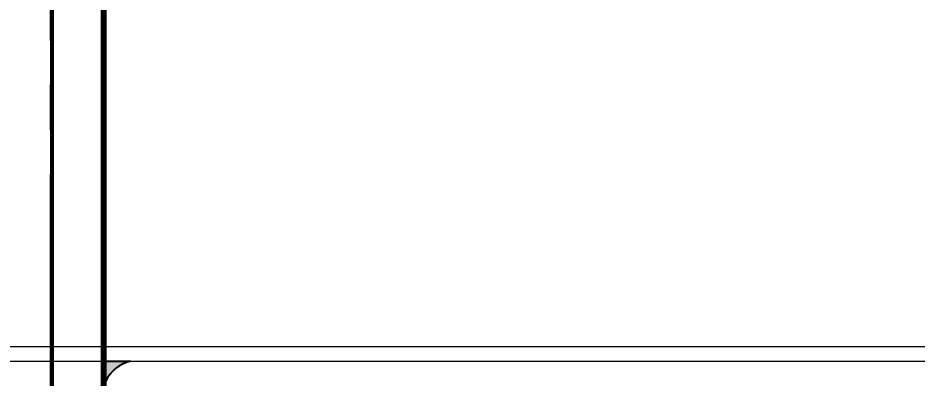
# Model space of a CAD drawing. Header units: inches. Extents: x 340055 to 349452, y -34649 to -30845.
# Drawn here: x 347728.9 to 347792.8, y -32601.4 to -32575.9 of the extents above; entities that cross this region are included whole.
import ezdxf

# ---------------------------------------------------------------- set-up
doc = ezdxf.new("R2010")
doc.units = ezdxf.units.IN
doc.header["$MEASUREMENT"] = 0
doc.linetypes.add('CENTER2', pattern=[28.574999999999996, 19.05, -3.174999999999999, 3.174999999999999, -3.174999999999999])
doc.linetypes.add('XKITLINE00', pattern=[0])
doc.layers.add('3', color=3, linetype='Continuous')
doc.layers.add('6', color=6, linetype='Continuous')
doc.styles.add('ST1', font='times.ttf', dxfattribs={"width": 0.7})
doc.dimstyles.new('8', dxfattribs={"dimtxt": 4.5, "dimasz": 1.8, "dimexe": 1, "dimexo": 0, "dimgap": 1, "dimtad": 1, "dimdec": 0, "dimlfac": 8, "dimzin": 0, "dimdsep": 46, "dimtxsty": 'ST1', "dimblk": 'OBLIQUE', "dimcen": 1, "dimdle": 1, "dimclrd": 8, "dimclre": 8, "dimclrt": 3, "dimadec": 0, "dimazin": 0, "dimtfac": 1, "dimtdec": 0, "dimtix": 1, "dimtmove": 1, "dimatfit": 3, "dimfxl": 0, "dimtolj": 1, "dimtzin": 0, "dimlwd": -1, "dimlwe": -1, "dimarcsym": 0})

# ---------------------------------------------------------------- blocks, each defined once
blk = doc.blocks.new('_Oblique')
at = {"color": 0, "linetype": 'ByBlock', "lineweight": -2}
blk.add_line((-0.5, -0.5), (0.5, 0.5), dxfattribs=at)
blk = doc.blocks.new('*D529')
at = {"color": 8, "linetype": 'Continuous', "transparency": 16777216}
blk.add_arc((348119.0668116505, -32582.48513429458), 11.93036759489013, 177.4461271305992, 269.9999999999086, dxfattribs=at)
at = {"layer": 'Defpoints', "color": 0, "transparency": 16777216}
for p in [(347698.6472525231, -32563.73314673887), (348119.0668116505, -32581.48414007356), (348119.0668116505, -32582.48513429458), (348108.5621382971, -32588.14070753579), (348119.0668116505, -32600.23314683919)]:
    blk.add_point(p, dxfattribs=at)
at = {"color": 8, "transparency": 16777216, "xscale": 1.8, "yscale": 1.8, "zscale": 1.8}
for p, rotation in [((348107.148293697, -32581.95353224259), 87.44612713059917), ((348119.0668116505, -32594.41550188948), 359.9999999999086)]:
    blk.add_blockref('_Oblique', p, dxfattribs=dict(at, rotation=rotation))
at = {"color": 3, "transparency": 16777216, "insert": (348112.8264314376, -32588.45337893895), "char_height": 4.5, "attachment_point": 5, "rotation": 313.72306356529816, "style": 'ST1'}
blk.add_mtext('\\A1;93°', dxfattribs=at)

msp = doc.modelspace()

# ---------------------------------------------------------------- hatches: boundary and pattern name
at = {"true_color": 0x2cc9bc}
msp.add_hatch(color=132, dxfattribs=at).paths.add_polyline_path([(347736.896906278, -32600.23314683922), (347735.1472255319, -32600.23314683922), (347735.1472255319, -32601.6865533196, -0.213824628583746)])

# ---------------------------------------------------------------- linework, layer by layer
at = {"color": 8, "linetype": 'CENTER2'}
msp.add_line((347731.2723367161, -32720.32533779884), (347731.2723367162, -32400.38562172616), dxfattribs=at)
at = {"color": 8, "linetype": 'XKITLINE00', "lineweight": 0}
for p, q in [((348119.0668116505, -32599.23314683932), (347698.6472525189, -32599.23314683932)), ((347698.6472525189, -32600.23314683922), (348119.0668116505, -32600.23314683922))]:
    msp.add_line(p, q, dxfattribs=at)
at = {"color": 132, "true_color": 0x2cc9bc}
msp.add_lwpolyline([(347735.147225532, -32601.68655331949), (347735.147225532, -32600.23314683922), (347736.8969062779, -32600.23314683922, 0.2138246285580683)], format="xyb", close=True, dxfattribs=at)
at = {"layer": '3'}
for points in [[(347735.0222255319, -32720.32533779884), (347735.0222255319, -32536.76970852826), (347731.2723367144, -32536.76970852826), (347731.2723367144, -32680.35334035025)], [(347731.3973367139, -32536.76970852826), (347731.3973367139, -32720.32533779884)], [(347734.8972255331, -32720.32533779884), (347734.8972255331, -32536.76970852826)]]:
    msp.add_lwpolyline(points, dxfattribs=at)
at = {"layer": '6', "ltscale": 10}
msp.add_lwpolyline([(347735.147225532, -32567.29115168861), (347735.147225532, -32608.12228662785), (347731.6472255319, -32609.55813438069), (347731.6178299172, -32609.45380513121), (347735.0222255319, -32608.07016208356), (347735.0222255319, -32567.29115168861), (347735.0222255319, -32559.27277404503), (347731.6178299172, -32557.88913099738), (347731.6472255319, -32557.7848017479), (347735.147225532, -32559.22064950074)], close=True, dxfattribs=at)

# ---------------------------------------------------------------- dimensions: what is measured, and where the dimension line sits
at = {"color": 8}
dim = msp.add_angular_dim_2l(base=(348108.5621382971, -32588.14070753579), line1=((348119.0668116505, -32581.48414007356), (348119.0668116505, -32600.23314683922)), line2=((347698.647252523, -32563.73314673886), (348119.0668116505, -32582.48513429461)), dimstyle='8', dxfattribs=at)
dim.commit()
dim.dimension.update_dxf_attribs({"geometry": '*D529', "text_midpoint": (348112.8264314376, -32588.45337893895)})

doc.saveas('drawing.dxf')
